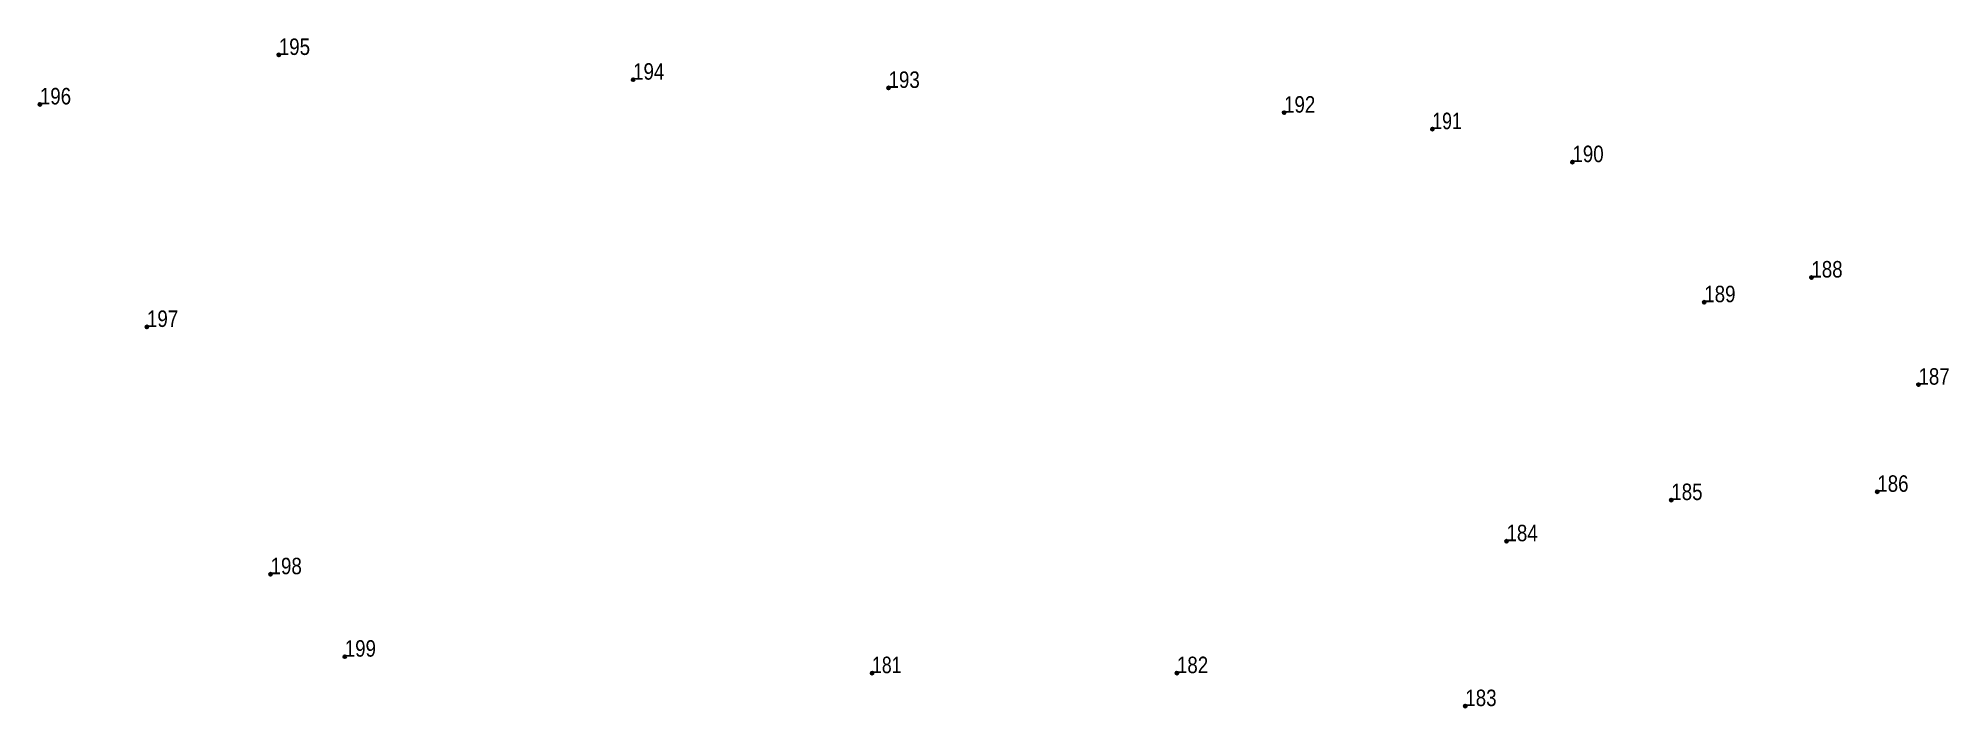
# Model space of a CAD drawing. Header units: metres. Extents: x 537057 to 540357, y 1847916 to 1853130.
# Drawn here: x 537056.8 to 537288.7, y 1853048.8 to 1853130 of the extents above.
import ezdxf

# ---------------------------------------------------------------- set-up
doc = ezdxf.new("R2010")
doc.units = ezdxf.units.M
doc.header["$LTSCALE"] = 0.8
doc.header["$PDMODE"] = 32
doc.header["$PDSIZE"] = 0.4
doc.layers.add('12', color=7, linetype='Continuous')
doc.layers.add('7', color=7, linetype='Continuous')

msp = doc.modelspace()

# ---------------------------------------------------------------- linework, layer by layer
at = {"layer": '7'}
for p in [(537086, 1853128), (537129, 1853125), (537160, 1853124), (537057, 1853122), (537208, 1853121), (537226, 1853119), (537243, 1853115), (537272, 1853101), (537259, 1853098), (537070, 1853095), (537285, 1853088), (537255, 1853074), (537280, 1853075), (537235, 1853069), (537085, 1853065), (537094, 1853055), (537158, 1853053), (537195, 1853053), (537230, 1853049)]:
    msp.add_point(p, dxfattribs=at)

# ---------------------------------------------------------------- texts
at = {"layer": '12'}
for s, width, p in [('195', 0.85, (537086, 1853128)), ('194', 0.85, (537129, 1853125)), ('193', 0.85, (537160, 1853124)), ('196', 0.85, (537057, 1853122)), ('192', 0.85, (537208, 1853121)), ('191', 0.8, (537226, 1853119)), ('190', 0.85, (537243, 1853115)), ('188', 0.85, (537272, 1853101)), ('189', 0.85, (537259, 1853098)), ('197', 0.85, (537070, 1853095)), ('187', 0.85, (537285, 1853088)), ('186', 0.85, (537280, 1853075)), ('185', 0.85, (537255, 1853074)), ('184', 0.85, (537235, 1853069)), ('198', 0.85, (537085, 1853065)), ('199', 0.85, (537094, 1853055)), ('181', 0.8, (537158, 1853053)), ('182', 0.85, (537195, 1853053)), ('183', 0.85, (537230, 1853049))]:
    msp.add_text(s, height=2, dxfattribs=dict(at, width=width)).set_placement(p)

doc.saveas('drawing.dxf')
